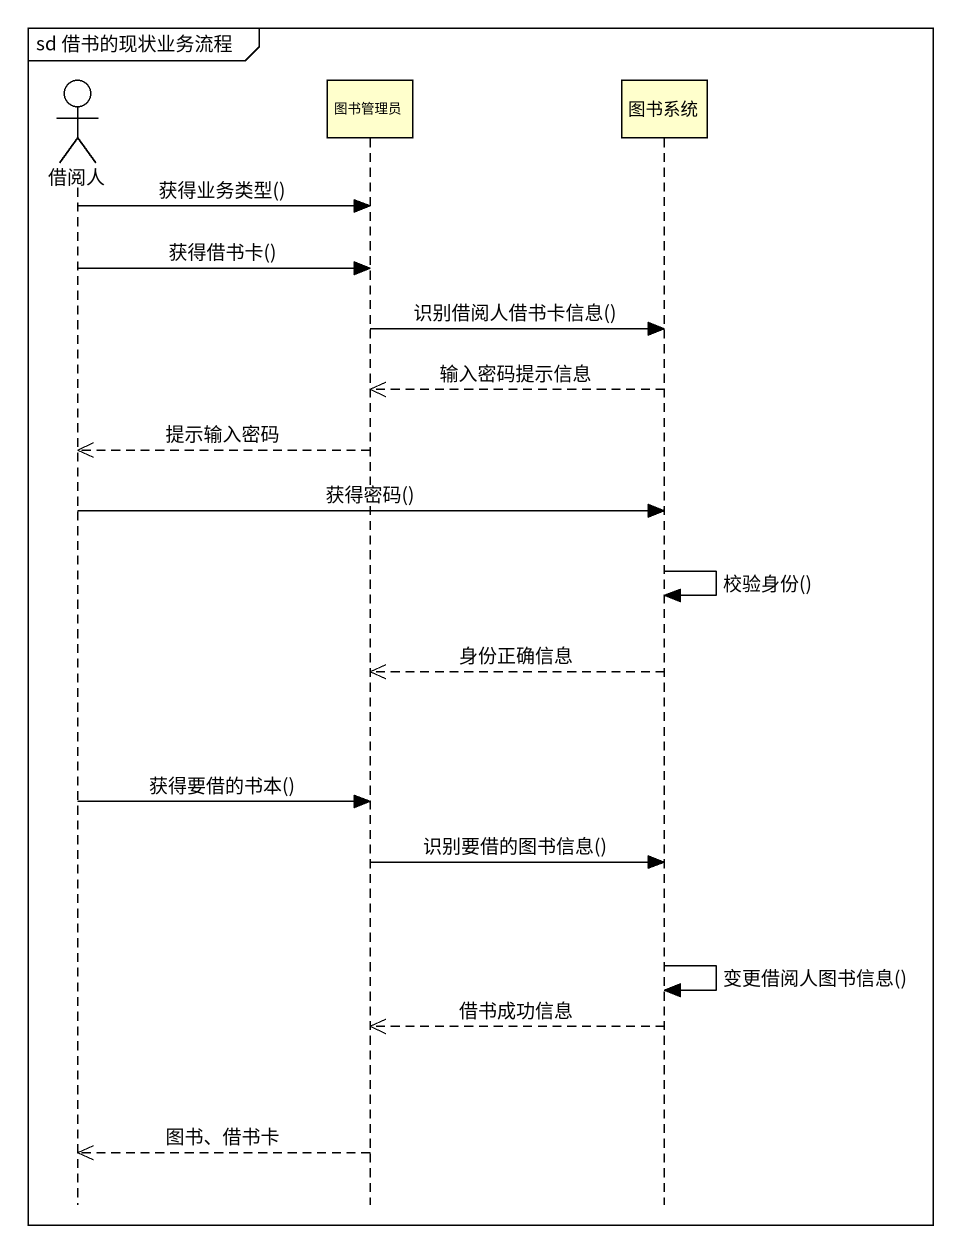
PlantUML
@startuml
mainframe sd 借书的现状业务流程
hide footbox
actor 借阅人
participant 图书管理员
participant 图书系统

借阅人 -> 图书管理员 : 获得业务类型()
借阅人 -> 图书管理员 : 获得借书卡()
图书管理员 -> 图书系统 : 识别借阅人借书卡信息()
图书系统 -->> 图书管理员 : 输入密码提示信息
图书管理员 -->> 借阅人 : 提示输入密码
借阅人 -> 图书系统 : 获得密码()
图书系统 -> 图书系统 : 校验身份()
图书系统 -->> 图书管理员 : 身份正确信息
借阅人 -> 图书管理员 : 获得要借的书本()
图书管理员 -> 图书系统 : 识别要借的图书信息()
图书系统 -> 图书系统 : 变更借阅人图书信息()
图书系统 -->> 图书管理员 : 借书成功信息
图书管理员 -->> 借阅人 : 图书、借书卡
@enduml
